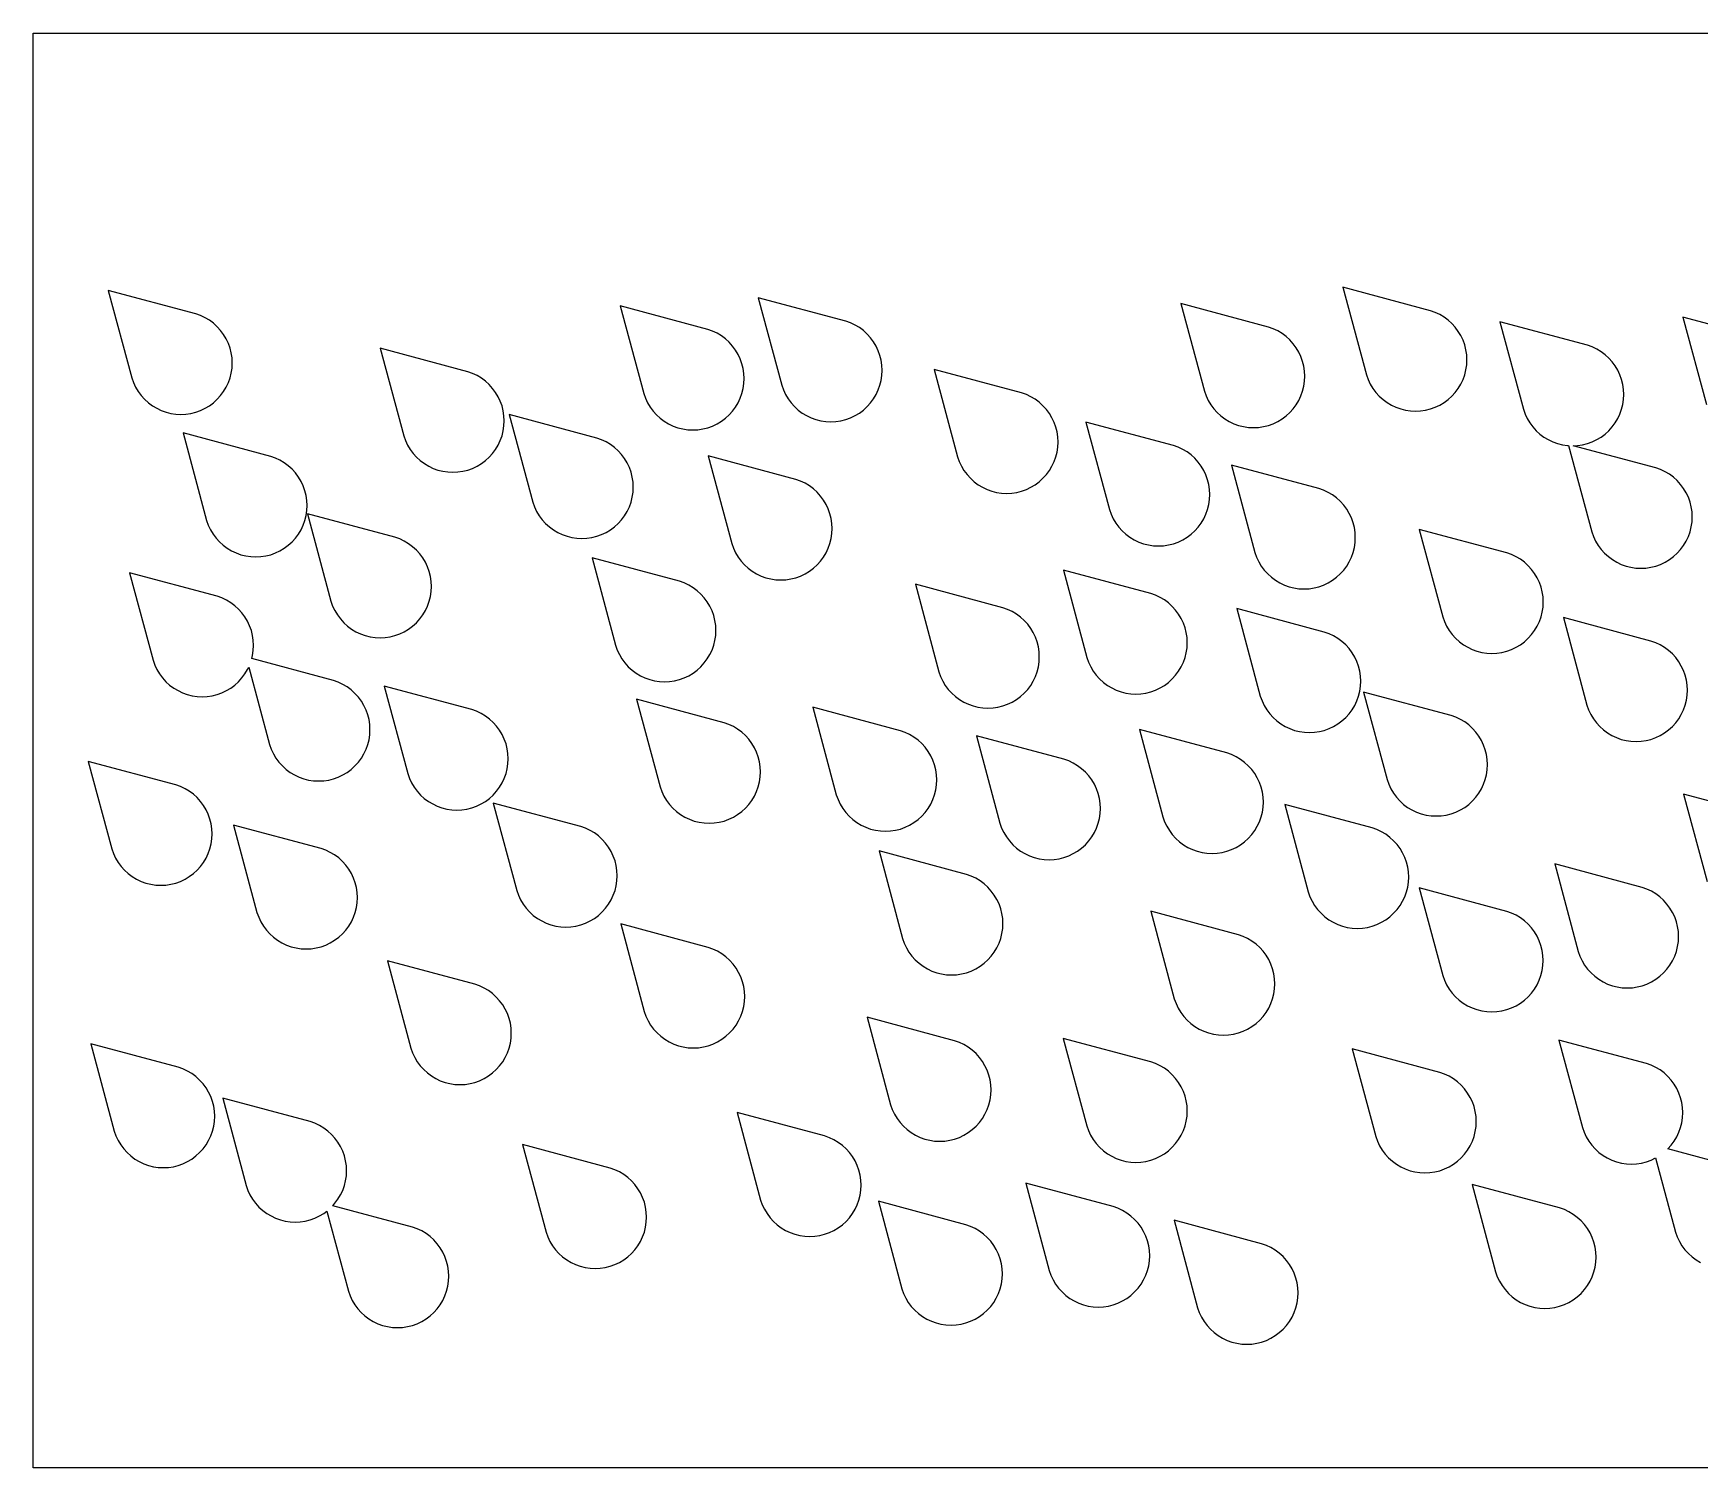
# Model space of a CAD drawing. Header units: millimetres. Extents: x 0 to 406, y 0 to 170.
# Drawn here: x 0 to 97.4, y 85.8 to 169.6 of the extents above; entities that cross this region are included whole.
import ezdxf

# ---------------------------------------------------------------- set-up
doc = ezdxf.new("R2010")
doc.units = ezdxf.units.MM

msp = doc.modelspace()

# ---------------------------------------------------------------- linework, layer by layer
at = {"color": 0}
for points in [[(0, 85.82), (0, 169.64), (406.4, 169.64), (406.4, 85.82), (0, 85.82)], [(8.919, 147.388), (9.21, 147.431), (9.496, 147.503), (9.773, 147.602), (10.039, 147.728), (10.292, 147.879), (10.528, 148.055), (10.746, 148.252), (10.944, 148.471), (11.119, 148.707), (11.271, 148.96), (11.396, 149.226), (11.496, 149.503), (11.567, 149.788), (11.61, 150.08), (11.625, 150.374), (11.61, 150.668), (11.567, 150.959), (11.496, 151.245), (11.396, 151.522), (11.271, 151.788), (11.119, 152.04), (10.944, 152.277), (10.746, 152.495), (10.528, 152.693), (10.292, 152.868), (10.039, 153.019), (9.773, 153.145), (9.496, 153.245), (4.382, 154.616), (5.754, 149.503), (5.853, 149.226), (5.979, 148.96), (6.13, 148.707), (6.306, 148.471), (6.504, 148.252), (6.722, 148.055), (6.958, 147.879), (7.211, 147.728), (7.477, 147.602), (7.754, 147.503), (8.04, 147.431), (8.331, 147.388), (8.625, 147.374), (8.919, 147.388)], [(46.896, 146.96), (47.187, 147.003), (47.472, 147.075), (47.75, 147.174), (48.016, 147.3), (48.268, 147.451), (48.505, 147.627), (48.723, 147.824), (48.921, 148.042), (49.096, 148.279), (49.247, 148.531), (49.373, 148.798), (49.472, 149.075), (49.544, 149.36), (49.587, 149.652), (49.601, 149.946), (49.587, 150.24), (49.544, 150.531), (49.472, 150.816), (49.373, 151.094), (49.247, 151.36), (49.096, 151.612), (48.921, 151.849), (48.723, 152.067), (48.505, 152.265), (48.268, 152.44), (48.016, 152.591), (47.75, 152.717), (47.472, 152.816), (42.359, 154.188), (43.731, 149.075), (43.83, 148.798), (43.956, 148.531), (44.107, 148.279), (44.282, 148.042), (44.48, 147.824), (44.698, 147.627), (44.935, 147.451), (45.187, 147.3), (45.453, 147.174), (45.731, 147.075), (46.016, 147.003), (46.307, 146.96), (46.601, 146.946), (46.896, 146.96)], [(81.066, 147.573), (81.357, 147.616), (81.643, 147.687), (81.92, 147.787), (82.186, 147.912), (82.438, 148.064), (82.675, 148.239), (82.893, 148.437), (83.091, 148.655), (83.266, 148.892), (83.417, 149.144), (83.543, 149.41), (83.643, 149.687), (83.714, 149.973), (83.757, 150.264), (83.772, 150.558), (83.757, 150.852), (83.714, 151.144), (83.643, 151.429), (83.543, 151.706), (83.417, 151.972), (83.266, 152.225), (83.091, 152.461), (82.893, 152.68), (82.675, 152.877), (82.438, 153.053), (82.186, 153.204), (81.92, 153.33), (81.643, 153.429), (76.529, 154.801), (77.901, 149.687), (78, 149.41), (78.126, 149.144), (78.277, 148.892), (78.453, 148.655), (78.65, 148.437), (78.869, 148.239), (79.105, 148.064), (79.358, 147.912), (79.624, 147.787), (79.901, 147.687), (80.186, 147.616), (80.478, 147.573), (80.772, 147.558), (81.066, 147.573)], [(38.832, 146.478), (39.123, 146.521), (39.409, 146.592), (39.686, 146.692), (39.952, 146.817), (40.205, 146.969), (40.441, 147.144), (40.659, 147.342), (40.857, 147.56), (41.033, 147.797), (41.184, 148.049), (41.31, 148.315), (41.409, 148.592), (41.481, 148.878), (41.524, 149.169), (41.538, 149.463), (41.524, 149.757), (41.481, 150.049), (41.409, 150.334), (41.31, 150.611), (41.184, 150.877), (41.033, 151.13), (40.857, 151.366), (40.659, 151.585), (40.441, 151.782), (40.205, 151.958), (39.952, 152.109), (39.686, 152.235), (39.409, 152.334), (34.296, 153.706), (35.667, 148.592), (35.767, 148.315), (35.892, 148.049), (36.044, 147.797), (36.219, 147.56), (36.417, 147.342), (36.635, 147.144), (36.871, 146.969), (37.124, 146.817), (37.39, 146.692), (37.667, 146.592), (37.953, 146.521), (38.244, 146.478), (38.538, 146.463), (38.832, 146.478)], [(71.884, 146.657), (72.17, 146.729), (72.447, 146.828), (72.713, 146.954), (72.966, 147.105), (73.202, 147.28), (73.42, 147.478), (73.618, 147.696), (73.793, 147.933), (73.945, 148.185), (74.071, 148.451), (74.17, 148.729), (74.241, 149.014), (74.284, 149.305), (74.299, 149.599), (74.284, 149.893), (74.241, 150.185), (74.17, 150.47), (74.071, 150.747), (73.945, 151.014), (73.793, 151.266), (73.618, 151.503), (73.42, 151.721), (73.202, 151.918), (72.966, 152.094), (72.713, 152.245), (72.447, 152.371), (72.17, 152.47), (67.056, 153.842), (68.428, 148.729), (68.527, 148.451), (68.653, 148.185), (68.804, 147.933), (68.98, 147.696), (69.178, 147.478), (69.396, 147.28), (69.632, 147.105), (69.885, 146.954), (70.151, 146.828), (70.428, 146.729), (70.714, 146.657), (71.005, 146.614), (71.299, 146.599), (71.593, 146.614), (71.884, 146.657)], [(101.504, 151.683), (96.39, 153.055), (97.762, 147.941)], [(94.233, 138.392), (94.525, 138.435), (94.81, 138.507), (95.087, 138.606), (95.354, 138.732), (95.606, 138.883), (95.843, 139.059), (96.061, 139.256), (96.258, 139.474), (96.434, 139.711), (96.585, 139.963), (96.711, 140.23), (96.81, 140.507), (96.882, 140.792), (96.925, 141.084), (96.939, 141.378), (96.925, 141.672), (96.882, 141.963), (96.81, 142.249), (96.711, 142.526), (96.585, 142.792), (96.434, 143.044), (96.258, 143.281), (96.061, 143.499), (95.843, 143.697), (95.606, 143.872), (95.354, 144.023), (95.087, 144.149), (94.81, 144.249), (89.987, 145.543), (90.236, 145.555), (90.527, 145.598), (90.812, 145.67), (91.09, 145.769), (91.356, 145.895), (91.608, 146.046), (91.845, 146.221), (92.063, 146.419), (92.261, 146.637), (92.436, 146.874), (92.587, 147.126), (92.713, 147.392), (92.812, 147.669), (92.884, 147.955), (92.927, 148.246), (92.942, 148.54), (92.927, 148.834), (92.884, 149.126), (92.812, 149.411), (92.713, 149.688), (92.587, 149.955), (92.436, 150.207), (92.261, 150.444), (92.063, 150.662), (91.845, 150.859), (91.608, 151.035), (91.356, 151.186), (91.09, 151.312), (90.812, 151.411), (85.699, 152.783), (87.071, 147.669), (87.17, 147.392), (87.296, 147.126), (87.447, 146.874), (87.623, 146.637), (87.82, 146.419), (88.038, 146.221), (88.275, 146.046), (88.527, 145.895), (88.794, 145.769), (89.071, 145.67), (89.356, 145.598), (89.648, 145.555), (89.715, 145.551), (91.069, 140.507), (91.168, 140.23), (91.294, 139.963), (91.445, 139.711), (91.62, 139.474), (91.818, 139.256), (92.036, 139.059), (92.273, 138.883), (92.525, 138.732), (92.791, 138.606), (93.068, 138.507), (93.354, 138.435), (93.645, 138.392), (93.939, 138.378), (94.233, 138.392)], [(24.811, 144.005), (25.102, 144.049), (25.388, 144.12), (25.665, 144.219), (25.931, 144.345), (26.184, 144.497), (26.42, 144.672), (26.638, 144.87), (26.836, 145.088), (27.012, 145.324), (27.163, 145.577), (27.289, 145.843), (27.388, 146.12), (27.459, 146.406), (27.503, 146.697), (27.517, 146.991), (27.503, 147.285), (27.459, 147.576), (27.388, 147.862), (27.289, 148.139), (27.163, 148.405), (27.012, 148.658), (26.836, 148.894), (26.638, 149.112), (26.42, 149.31), (26.184, 149.485), (25.931, 149.637), (25.665, 149.763), (25.388, 149.862), (20.274, 151.234), (21.646, 146.12), (21.745, 145.843), (21.871, 145.577), (22.023, 145.324), (22.198, 145.088), (22.396, 144.87), (22.614, 144.672), (22.85, 144.497), (23.103, 144.345), (23.369, 144.219), (23.646, 144.12), (23.932, 144.049), (24.223, 144.005), (24.517, 143.991), (24.811, 144.005)], [(57.172, 142.773), (57.463, 142.816), (57.748, 142.888), (58.026, 142.987), (58.292, 143.113), (58.544, 143.264), (58.781, 143.439), (58.999, 143.637), (59.197, 143.855), (59.372, 144.092), (59.523, 144.344), (59.649, 144.61), (59.748, 144.888), (59.82, 145.173), (59.863, 145.464), (59.878, 145.758), (59.863, 146.052), (59.82, 146.344), (59.748, 146.629), (59.649, 146.906), (59.523, 147.173), (59.372, 147.425), (59.197, 147.662), (58.999, 147.88), (58.781, 148.077), (58.544, 148.253), (58.292, 148.404), (58.026, 148.53), (57.748, 148.629), (52.635, 150.001), (54.007, 144.888), (54.106, 144.61), (54.232, 144.344), (54.383, 144.092), (54.559, 143.855), (54.756, 143.637), (54.974, 143.439), (55.211, 143.264), (55.463, 143.113), (55.73, 142.987), (56.007, 142.888), (56.292, 142.816), (56.584, 142.773), (56.878, 142.758), (57.172, 142.773)], [(32.352, 140.133), (32.643, 140.176), (32.929, 140.247), (33.206, 140.347), (33.472, 140.472), (33.725, 140.624), (33.961, 140.799), (34.179, 140.997), (34.377, 141.215), (34.552, 141.452), (34.704, 141.704), (34.829, 141.97), (34.929, 142.247), (35, 142.533), (35.043, 142.824), (35.058, 143.118), (35.043, 143.412), (35, 143.703), (34.929, 143.989), (34.829, 144.266), (34.704, 144.532), (34.552, 144.785), (34.377, 145.021), (34.179, 145.24), (33.961, 145.437), (33.725, 145.613), (33.472, 145.764), (33.206, 145.89), (32.929, 145.989), (27.815, 147.361), (29.187, 142.247), (29.286, 141.97), (29.412, 141.704), (29.563, 141.452), (29.739, 141.215), (29.937, 140.997), (30.155, 140.799), (30.391, 140.624), (30.644, 140.472), (30.91, 140.347), (31.187, 140.247), (31.473, 140.176), (31.764, 140.133), (32.058, 140.118), (32.352, 140.133)], [(13.292, 139.058), (13.583, 139.101), (13.869, 139.173), (14.146, 139.272), (14.412, 139.398), (14.665, 139.549), (14.901, 139.724), (15.119, 139.922), (15.317, 140.14), (15.492, 140.377), (15.644, 140.629), (15.77, 140.895), (15.869, 141.173), (15.94, 141.458), (15.983, 141.749), (15.998, 142.043), (15.983, 142.337), (15.94, 142.629), (15.869, 142.914), (15.77, 143.191), (15.644, 143.458), (15.492, 143.71), (15.317, 143.947), (15.119, 144.165), (14.901, 144.362), (14.665, 144.538), (14.412, 144.689), (14.146, 144.815), (13.869, 144.914), (8.755, 146.286), (10.127, 141.173), (10.226, 140.895), (10.352, 140.629), (10.503, 140.377), (10.679, 140.14), (10.877, 139.922), (11.095, 139.724), (11.331, 139.549), (11.584, 139.398), (11.85, 139.272), (12.127, 139.173), (12.413, 139.101), (12.704, 139.058), (12.998, 139.043), (13.292, 139.058)], [(66.042, 139.698), (66.333, 139.741), (66.619, 139.813), (66.896, 139.912), (67.162, 140.038), (67.415, 140.189), (67.651, 140.365), (67.869, 140.562), (68.067, 140.781), (68.242, 141.017), (68.394, 141.27), (68.52, 141.536), (68.619, 141.813), (68.69, 142.098), (68.734, 142.39), (68.748, 142.684), (68.734, 142.978), (68.69, 143.269), (68.619, 143.555), (68.52, 143.832), (68.394, 144.098), (68.242, 144.35), (68.067, 144.587), (67.869, 144.805), (67.651, 145.003), (67.415, 145.178), (67.162, 145.329), (66.896, 145.455), (66.619, 145.555), (61.505, 146.926), (62.877, 141.813), (62.976, 141.536), (63.102, 141.27), (63.254, 141.017), (63.429, 140.781), (63.627, 140.562), (63.845, 140.365), (64.081, 140.189), (64.334, 140.038), (64.6, 139.912), (64.877, 139.813), (65.163, 139.741), (65.454, 139.698), (65.748, 139.684), (66.042, 139.698)], [(44.265, 137.756), (44.551, 137.827), (44.828, 137.927), (45.094, 138.052), (45.347, 138.204), (45.583, 138.379), (45.801, 138.577), (45.999, 138.795), (46.174, 139.032), (46.326, 139.284), (46.452, 139.55), (46.551, 139.827), (46.622, 140.113), (46.666, 140.404), (46.68, 140.698), (46.666, 140.992), (46.622, 141.283), (46.551, 141.569), (46.452, 141.846), (46.326, 142.112), (46.174, 142.365), (45.999, 142.601), (45.801, 142.82), (45.583, 143.017), (45.347, 143.193), (45.094, 143.344), (44.828, 143.47), (44.551, 143.569), (39.437, 144.941), (40.809, 139.827), (40.908, 139.55), (41.034, 139.284), (41.186, 139.032), (41.361, 138.795), (41.559, 138.577), (41.777, 138.379), (42.013, 138.204), (42.266, 138.052), (42.532, 137.927), (42.809, 137.827), (43.095, 137.756), (43.386, 137.713), (43.68, 137.698), (43.974, 137.713), (44.265, 137.756)], [(74.544, 137.184), (74.836, 137.228), (75.121, 137.299), (75.398, 137.398), (75.665, 137.524), (75.917, 137.676), (76.154, 137.851), (76.372, 138.049), (76.569, 138.267), (76.745, 138.503), (76.896, 138.756), (77.022, 139.022), (77.121, 139.299), (77.193, 139.585), (77.236, 139.876), (77.25, 140.17), (77.236, 140.464), (77.193, 140.755), (77.121, 141.041), (77.022, 141.318), (76.896, 141.584), (76.745, 141.837), (76.569, 142.073), (76.372, 142.291), (76.154, 142.489), (75.917, 142.664), (75.665, 142.816), (75.398, 142.942), (75.121, 143.041), (70.008, 144.413), (71.38, 139.299), (71.479, 139.022), (71.605, 138.756), (71.756, 138.503), (71.931, 138.267), (72.129, 138.049), (72.347, 137.851), (72.584, 137.676), (72.836, 137.524), (73.102, 137.398), (73.38, 137.299), (73.665, 137.228), (73.956, 137.184), (74.25, 137.17), (74.544, 137.184)], [(20.555, 134.333), (20.847, 134.376), (21.132, 134.448), (21.409, 134.547), (21.676, 134.673), (21.928, 134.824), (22.165, 135), (22.383, 135.197), (22.58, 135.416), (22.756, 135.652), (22.907, 135.905), (23.033, 136.171), (23.132, 136.448), (23.204, 136.734), (23.247, 137.025), (23.261, 137.319), (23.247, 137.613), (23.204, 137.904), (23.132, 138.19), (23.033, 138.467), (22.907, 138.733), (22.756, 138.985), (22.58, 139.222), (22.383, 139.44), (22.165, 139.638), (21.928, 139.813), (21.676, 139.965), (21.409, 140.09), (21.132, 140.19), (16.019, 141.561), (17.391, 136.448), (17.49, 136.171), (17.616, 135.905), (17.767, 135.652), (17.942, 135.416), (18.14, 135.197), (18.358, 135), (18.595, 134.824), (18.847, 134.673), (19.113, 134.547), (19.391, 134.448), (19.676, 134.376), (19.967, 134.333), (20.261, 134.319), (20.555, 134.333)], [(85.816, 133.466), (86.102, 133.537), (86.379, 133.636), (86.645, 133.762), (86.898, 133.914), (87.134, 134.089), (87.353, 134.287), (87.55, 134.505), (87.726, 134.741), (87.877, 134.994), (88.003, 135.26), (88.102, 135.537), (88.174, 135.823), (88.217, 136.114), (88.231, 136.408), (88.217, 136.702), (88.174, 136.993), (88.102, 137.279), (88.003, 137.556), (87.877, 137.822), (87.726, 138.075), (87.55, 138.311), (87.353, 138.529), (87.134, 138.727), (86.898, 138.902), (86.645, 139.054), (86.379, 139.18), (86.102, 139.279), (80.989, 140.651), (82.36, 135.537), (82.46, 135.26), (82.585, 134.994), (82.737, 134.741), (82.912, 134.505), (83.11, 134.287), (83.328, 134.089), (83.564, 133.914), (83.817, 133.762), (84.083, 133.636), (84.36, 133.537), (84.646, 133.466), (84.937, 133.422), (85.231, 133.408), (85.525, 133.422), (85.816, 133.466)], [(37.474, 131.807), (37.76, 131.878), (38.037, 131.977), (38.303, 132.103), (38.555, 132.254), (38.792, 132.43), (39.01, 132.628), (39.208, 132.846), (39.383, 133.082), (39.534, 133.335), (39.66, 133.601), (39.759, 133.878), (39.831, 134.164), (39.874, 134.455), (39.889, 134.749), (39.874, 135.043), (39.831, 135.334), (39.759, 135.62), (39.66, 135.897), (39.534, 136.163), (39.383, 136.416), (39.208, 136.652), (39.01, 136.87), (38.792, 137.068), (38.555, 137.243), (38.303, 137.395), (38.037, 137.521), (37.76, 137.62), (32.646, 138.992), (34.018, 133.878), (34.117, 133.601), (34.243, 133.335), (34.394, 133.082), (34.57, 132.846), (34.767, 132.628), (34.985, 132.43), (35.222, 132.254), (35.474, 132.103), (35.741, 131.977), (36.018, 131.878), (36.303, 131.807), (36.595, 131.763), (36.889, 131.749), (37.183, 131.763), (37.474, 131.807)], [(64.725, 131.046), (65.016, 131.089), (65.302, 131.161), (65.579, 131.26), (65.845, 131.386), (66.098, 131.537), (66.334, 131.712), (66.552, 131.91), (66.75, 132.128), (66.925, 132.365), (67.077, 132.617), (67.203, 132.883), (67.302, 133.161), (67.373, 133.446), (67.417, 133.737), (67.431, 134.031), (67.417, 134.325), (67.373, 134.617), (67.302, 134.902), (67.203, 135.179), (67.077, 135.446), (66.925, 135.698), (66.75, 135.935), (66.552, 136.153), (66.334, 136.35), (66.098, 136.526), (65.845, 136.677), (65.579, 136.803), (65.302, 136.902), (60.188, 138.274), (61.56, 133.161), (61.659, 132.883), (61.785, 132.617), (61.937, 132.365), (62.112, 132.128), (62.31, 131.91), (62.528, 131.712), (62.764, 131.537), (63.017, 131.386), (63.283, 131.26), (63.56, 131.161), (63.846, 131.089), (64.137, 131.046), (64.431, 131.031), (64.725, 131.046)], [(16.967, 125.962), (17.258, 126.005), (17.544, 126.077), (17.821, 126.176), (18.087, 126.302), (18.339, 126.453), (18.576, 126.629), (18.794, 126.826), (18.992, 127.044), (19.167, 127.281), (19.318, 127.533), (19.444, 127.799), (19.543, 128.077), (19.615, 128.362), (19.658, 128.653), (19.673, 128.948), (19.658, 129.242), (19.615, 129.533), (19.543, 129.818), (19.444, 130.096), (19.318, 130.362), (19.167, 130.614), (18.992, 130.851), (18.794, 131.069), (18.576, 131.267), (18.339, 131.442), (18.087, 131.593), (17.821, 131.719), (17.544, 131.818), (12.765, 133.1), (12.812, 133.288), (12.855, 133.58), (12.869, 133.874), (12.855, 134.168), (12.812, 134.459), (12.74, 134.745), (12.641, 135.022), (12.515, 135.288), (12.364, 135.54), (12.188, 135.777), (11.991, 135.995), (11.773, 136.193), (11.536, 136.368), (11.284, 136.519), (11.017, 136.645), (10.74, 136.745), (5.627, 138.116), (6.999, 133.003), (7.098, 132.726), (7.224, 132.46), (7.375, 132.207), (7.55, 131.971), (7.748, 131.752), (7.966, 131.555), (8.203, 131.379), (8.455, 131.228), (8.721, 131.102), (8.998, 131.003), (9.284, 130.931), (9.575, 130.888), (9.869, 130.874), (10.163, 130.888), (10.455, 130.931), (10.74, 131.003), (11.017, 131.102), (11.284, 131.228), (11.536, 131.379), (11.773, 131.555), (11.991, 131.752), (12.188, 131.971), (12.364, 132.207), (12.515, 132.46), (12.586, 132.609), (13.802, 128.077), (13.901, 127.799), (14.027, 127.533), (14.178, 127.281), (14.354, 127.044), (14.551, 126.826), (14.769, 126.629), (15.006, 126.453), (15.258, 126.302), (15.525, 126.176), (15.802, 126.077), (16.087, 126.005), (16.379, 125.962), (16.673, 125.948), (16.967, 125.962)], [(56.37, 130.26), (56.656, 130.331), (56.933, 130.431), (57.199, 130.556), (57.451, 130.708), (57.688, 130.883), (57.906, 131.081), (58.104, 131.299), (58.279, 131.535), (58.43, 131.788), (58.556, 132.054), (58.655, 132.331), (58.727, 132.617), (58.77, 132.908), (58.785, 133.202), (58.77, 133.496), (58.727, 133.787), (58.655, 134.073), (58.556, 134.35), (58.43, 134.616), (58.279, 134.869), (58.104, 135.105), (57.906, 135.323), (57.688, 135.521), (57.451, 135.697), (57.199, 135.848), (56.933, 135.974), (56.656, 136.073), (51.542, 137.445), (52.914, 132.331), (53.013, 132.054), (53.139, 131.788), (53.29, 131.535), (53.466, 131.299), (53.663, 131.081), (53.881, 130.883), (54.118, 130.708), (54.37, 130.556), (54.637, 130.431), (54.914, 130.331), (55.199, 130.26), (55.491, 130.217), (55.785, 130.202), (56.079, 130.217), (56.37, 130.26)], [(74.862, 128.793), (75.153, 128.836), (75.439, 128.908), (75.716, 129.007), (75.982, 129.133), (76.235, 129.284), (76.471, 129.459), (76.689, 129.657), (76.887, 129.875), (77.063, 130.112), (77.214, 130.364), (77.34, 130.63), (77.439, 130.908), (77.511, 131.193), (77.554, 131.484), (77.568, 131.778), (77.554, 132.073), (77.511, 132.364), (77.439, 132.649), (77.34, 132.927), (77.214, 133.193), (77.063, 133.445), (76.887, 133.682), (76.689, 133.9), (76.471, 134.098), (76.235, 134.273), (75.982, 134.424), (75.716, 134.55), (75.439, 134.649), (70.326, 136.021), (71.697, 130.908), (71.797, 130.63), (71.922, 130.364), (72.074, 130.112), (72.249, 129.875), (72.447, 129.657), (72.665, 129.459), (72.901, 129.284), (73.154, 129.133), (73.42, 129.007), (73.697, 128.908), (73.983, 128.836), (74.274, 128.793), (74.568, 128.778), (74.862, 128.793)], [(93.947, 128.267), (94.239, 128.31), (94.524, 128.381), (94.801, 128.48), (95.068, 128.606), (95.32, 128.758), (95.557, 128.933), (95.775, 129.131), (95.972, 129.349), (96.148, 129.585), (96.299, 129.838), (96.425, 130.104), (96.524, 130.381), (96.596, 130.667), (96.639, 130.958), (96.653, 131.252), (96.639, 131.546), (96.596, 131.837), (96.524, 132.123), (96.425, 132.4), (96.299, 132.666), (96.148, 132.919), (95.972, 133.155), (95.775, 133.373), (95.557, 133.571), (95.32, 133.747), (95.068, 133.898), (94.801, 134.024), (94.524, 134.123), (89.411, 135.495), (90.783, 130.381), (90.882, 130.104), (91.008, 129.838), (91.159, 129.585), (91.334, 129.349), (91.532, 129.131), (91.75, 128.933), (91.987, 128.758), (92.239, 128.606), (92.505, 128.48), (92.783, 128.381), (93.068, 128.31), (93.359, 128.267), (93.653, 128.252), (93.947, 128.267)], [(25.044, 124.265), (25.335, 124.308), (25.621, 124.38), (25.898, 124.479), (26.164, 124.605), (26.417, 124.756), (26.653, 124.932), (26.871, 125.129), (27.069, 125.347), (27.244, 125.584), (27.396, 125.836), (27.521, 126.103), (27.621, 126.38), (27.692, 126.665), (27.735, 126.957), (27.75, 127.251), (27.735, 127.545), (27.692, 127.836), (27.621, 128.121), (27.521, 128.399), (27.396, 128.665), (27.244, 128.917), (27.069, 129.154), (26.871, 129.372), (26.653, 129.57), (26.417, 129.745), (26.164, 129.896), (25.898, 130.022), (25.621, 130.121), (20.507, 131.493), (21.879, 126.38), (21.978, 126.103), (22.104, 125.836), (22.255, 125.584), (22.431, 125.347), (22.629, 125.129), (22.847, 124.932), (23.083, 124.756), (23.336, 124.605), (23.602, 124.479), (23.879, 124.38), (24.165, 124.308), (24.456, 124.265), (24.75, 124.251), (25.044, 124.265)], [(39.784, 123.495), (40.076, 123.538), (40.361, 123.609), (40.638, 123.708), (40.905, 123.834), (41.157, 123.986), (41.394, 124.161), (41.612, 124.359), (41.809, 124.577), (41.985, 124.813), (42.136, 125.066), (42.262, 125.332), (42.361, 125.609), (42.433, 125.895), (42.476, 126.186), (42.49, 126.48), (42.476, 126.774), (42.433, 127.065), (42.361, 127.351), (42.262, 127.628), (42.136, 127.894), (41.985, 128.147), (41.809, 128.383), (41.612, 128.601), (41.394, 128.799), (41.157, 128.974), (40.905, 129.126), (40.638, 129.252), (40.361, 129.351), (35.248, 130.723), (36.62, 125.609), (36.719, 125.332), (36.845, 125.066), (36.996, 124.813), (37.171, 124.577), (37.369, 124.359), (37.587, 124.161), (37.824, 123.986), (38.076, 123.834), (38.342, 123.708), (38.619, 123.609), (38.905, 123.538), (39.196, 123.495), (39.49, 123.48), (39.784, 123.495)], [(82.56, 123.96), (82.846, 124.032), (83.123, 124.131), (83.389, 124.257), (83.641, 124.408), (83.878, 124.584), (84.096, 124.781), (84.294, 124.999), (84.469, 125.236), (84.62, 125.488), (84.746, 125.755), (84.846, 126.032), (84.917, 126.317), (84.96, 126.609), (84.975, 126.903), (84.96, 127.197), (84.917, 127.488), (84.846, 127.773), (84.746, 128.051), (84.62, 128.317), (84.469, 128.569), (84.294, 128.806), (84.096, 129.024), (83.878, 129.222), (83.641, 129.397), (83.389, 129.548), (83.123, 129.674), (82.846, 129.773), (77.732, 131.145), (79.104, 126.032), (79.203, 125.755), (79.329, 125.488), (79.48, 125.236), (79.656, 124.999), (79.853, 124.781), (80.072, 124.584), (80.308, 124.408), (80.561, 124.257), (80.827, 124.131), (81.104, 124.032), (81.389, 123.96), (81.681, 123.917), (81.975, 123.903), (82.269, 123.917), (82.56, 123.96)], [(50.088, 123.027), (50.38, 123.071), (50.665, 123.142), (50.942, 123.241), (51.208, 123.367), (51.461, 123.518), (51.697, 123.694), (51.916, 123.892), (52.113, 124.11), (52.289, 124.346), (52.44, 124.599), (52.566, 124.865), (52.665, 125.142), (52.737, 125.428), (52.78, 125.719), (52.794, 126.013), (52.78, 126.307), (52.737, 126.598), (52.665, 126.884), (52.566, 127.161), (52.44, 127.427), (52.289, 127.68), (52.113, 127.916), (51.916, 128.134), (51.697, 128.332), (51.461, 128.507), (51.208, 128.659), (50.942, 128.785), (50.665, 128.884), (45.552, 130.256), (46.923, 125.142), (47.023, 124.865), (47.149, 124.599), (47.3, 124.346), (47.475, 124.11), (47.673, 123.892), (47.891, 123.694), (48.128, 123.518), (48.38, 123.367), (48.646, 123.241), (48.923, 123.142), (49.209, 123.071), (49.5, 123.027), (49.794, 123.013), (50.088, 123.027)], [(59.939, 121.405), (60.225, 121.477), (60.502, 121.576), (60.768, 121.702), (61.021, 121.853), (61.257, 122.029), (61.476, 122.226), (61.673, 122.445), (61.849, 122.681), (62, 122.934), (62.126, 123.2), (62.225, 123.477), (62.297, 123.763), (62.34, 124.054), (62.354, 124.348), (62.34, 124.642), (62.297, 124.933), (62.225, 125.219), (62.126, 125.496), (62, 125.762), (61.849, 126.015), (61.673, 126.251), (61.476, 126.469), (61.257, 126.667), (61.021, 126.842), (60.768, 126.994), (60.502, 127.119), (60.225, 127.219), (55.112, 128.59), (56.483, 123.477), (56.583, 123.2), (56.708, 122.934), (56.86, 122.681), (57.035, 122.445), (57.233, 122.226), (57.451, 122.029), (57.688, 121.853), (57.94, 121.702), (58.206, 121.576), (58.483, 121.477), (58.769, 121.405), (59.06, 121.362), (59.354, 121.348), (59.648, 121.362), (59.939, 121.405)], [(69.17, 121.73), (69.461, 121.773), (69.747, 121.844), (70.024, 121.944), (70.29, 122.069), (70.543, 122.221), (70.779, 122.396), (70.998, 122.594), (71.195, 122.812), (71.371, 123.048), (71.522, 123.301), (71.648, 123.567), (71.747, 123.844), (71.819, 124.13), (71.862, 124.421), (71.876, 124.715), (71.862, 125.009), (71.819, 125.3), (71.747, 125.586), (71.648, 125.863), (71.522, 126.129), (71.371, 126.382), (71.195, 126.618), (70.998, 126.837), (70.779, 127.034), (70.543, 127.21), (70.29, 127.361), (70.024, 127.487), (69.747, 127.586), (64.634, 128.958), (66.005, 123.844), (66.105, 123.567), (66.23, 123.301), (66.382, 123.048), (66.557, 122.812), (66.755, 122.594), (66.973, 122.396), (67.21, 122.221), (67.462, 122.069), (67.728, 121.944), (68.005, 121.844), (68.291, 121.773), (68.582, 121.73), (68.876, 121.715), (69.17, 121.73)], [(7.742, 119.868), (8.034, 119.911), (8.319, 119.982), (8.596, 120.082), (8.863, 120.207), (9.115, 120.359), (9.352, 120.534), (9.57, 120.732), (9.767, 120.95), (9.943, 121.187), (10.094, 121.439), (10.22, 121.705), (10.319, 121.982), (10.391, 122.268), (10.434, 122.559), (10.448, 122.853), (10.434, 123.147), (10.391, 123.439), (10.319, 123.724), (10.22, 124.001), (10.094, 124.267), (9.943, 124.52), (9.767, 124.756), (9.57, 124.975), (9.352, 125.172), (9.115, 125.348), (8.863, 125.499), (8.596, 125.625), (8.319, 125.724), (3.206, 127.096), (4.578, 121.982), (4.677, 121.705), (4.803, 121.439), (4.954, 121.187), (5.129, 120.95), (5.327, 120.732), (5.545, 120.534), (5.782, 120.359), (6.034, 120.207), (6.3, 120.082), (6.578, 119.982), (6.863, 119.911), (7.154, 119.868), (7.448, 119.853), (7.742, 119.868)], [(31.414, 117.43), (31.705, 117.473), (31.99, 117.544), (32.268, 117.644), (32.534, 117.77), (32.786, 117.921), (33.023, 118.096), (33.241, 118.294), (33.439, 118.512), (33.614, 118.749), (33.765, 119.001), (33.891, 119.267), (33.99, 119.544), (34.062, 119.83), (34.105, 120.121), (34.12, 120.415), (34.105, 120.709), (34.062, 121.001), (33.99, 121.286), (33.891, 121.563), (33.765, 121.829), (33.614, 122.082), (33.439, 122.318), (33.241, 122.537), (33.023, 122.734), (32.786, 122.91), (32.534, 123.061), (32.268, 123.187), (31.99, 123.286), (26.877, 124.658), (28.249, 119.544), (28.348, 119.267), (28.474, 119.001), (28.625, 118.749), (28.801, 118.512), (28.998, 118.294), (29.216, 118.096), (29.453, 117.921), (29.705, 117.77), (29.971, 117.644), (30.249, 117.544), (30.534, 117.473), (30.825, 117.43), (31.12, 117.415), (31.414, 117.43)], [(101.545, 123.812), (96.432, 125.184), (97.803, 120.071)], [(77.953, 117.394), (78.239, 117.465), (78.516, 117.564), (78.782, 117.69), (79.034, 117.842), (79.271, 118.017), (79.489, 118.215), (79.687, 118.433), (79.862, 118.669), (80.013, 118.922), (80.139, 119.188), (80.239, 119.465), (80.31, 119.751), (80.353, 120.042), (80.368, 120.336), (80.353, 120.63), (80.31, 120.921), (80.239, 121.207), (80.139, 121.484), (80.013, 121.75), (79.862, 122.003), (79.687, 122.239), (79.489, 122.457), (79.271, 122.655), (79.034, 122.831), (78.782, 122.982), (78.516, 123.108), (78.239, 123.207), (73.125, 124.579), (74.497, 119.465), (74.596, 119.188), (74.722, 118.922), (74.873, 118.669), (75.049, 118.433), (75.246, 118.215), (75.465, 118.017), (75.701, 117.842), (75.954, 117.69), (76.22, 117.564), (76.497, 117.465), (76.782, 117.394), (77.074, 117.351), (77.368, 117.336), (77.662, 117.351), (77.953, 117.394)], [(16.234, 116.146), (16.525, 116.189), (16.811, 116.26), (17.088, 116.36), (17.354, 116.485), (17.607, 116.637), (17.843, 116.812), (18.061, 117.01), (18.259, 117.228), (18.434, 117.464), (18.586, 117.717), (18.712, 117.983), (18.811, 118.26), (18.882, 118.546), (18.925, 118.837), (18.94, 119.131), (18.925, 119.425), (18.882, 119.716), (18.811, 120.002), (18.712, 120.279), (18.586, 120.545), (18.434, 120.798), (18.259, 121.034), (18.061, 121.252), (17.843, 121.45), (17.607, 121.626), (17.354, 121.777), (17.088, 121.903), (16.811, 122.002), (11.697, 123.374), (13.069, 118.26), (13.168, 117.983), (13.294, 117.717), (13.445, 117.464), (13.621, 117.228), (13.819, 117.01), (14.037, 116.812), (14.273, 116.637), (14.526, 116.485), (14.792, 116.36), (15.069, 116.26), (15.355, 116.189), (15.646, 116.146), (15.94, 116.131), (16.234, 116.146)], [(53.954, 114.63), (54.246, 114.674), (54.531, 114.745), (54.808, 114.844), (55.075, 114.97), (55.327, 115.122), (55.564, 115.297), (55.782, 115.495), (55.979, 115.713), (56.155, 115.949), (56.306, 116.202), (56.432, 116.468), (56.531, 116.745), (56.603, 117.031), (56.646, 117.322), (56.66, 117.616), (56.646, 117.91), (56.603, 118.201), (56.531, 118.487), (56.432, 118.764), (56.306, 119.03), (56.155, 119.283), (55.979, 119.519), (55.782, 119.737), (55.564, 119.935), (55.327, 120.11), (55.075, 120.262), (54.808, 120.388), (54.531, 120.487), (49.418, 121.859), (50.79, 116.745), (50.889, 116.468), (51.015, 116.202), (51.166, 115.949), (51.341, 115.713), (51.539, 115.495), (51.757, 115.297), (51.994, 115.122), (52.246, 114.97), (52.512, 114.844), (52.79, 114.745), (53.075, 114.674), (53.366, 114.63), (53.66, 114.616), (53.954, 114.63)], [(93.437, 113.869), (93.728, 113.913), (94.014, 113.984), (94.291, 114.083), (94.557, 114.209), (94.81, 114.361), (95.046, 114.536), (95.264, 114.734), (95.462, 114.952), (95.637, 115.188), (95.789, 115.441), (95.915, 115.707), (96.014, 115.984), (96.085, 116.27), (96.129, 116.561), (96.143, 116.855), (96.129, 117.149), (96.085, 117.44), (96.014, 117.726), (95.915, 118.003), (95.789, 118.269), (95.637, 118.522), (95.462, 118.758), (95.264, 118.976), (95.046, 119.174), (94.81, 119.349), (94.557, 119.501), (94.291, 119.627), (94.014, 119.726), (88.9, 121.098), (90.272, 115.984), (90.371, 115.707), (90.497, 115.441), (90.649, 115.188), (90.824, 114.952), (91.022, 114.734), (91.24, 114.536), (91.476, 114.361), (91.729, 114.209), (91.995, 114.083), (92.272, 113.984), (92.558, 113.913), (92.849, 113.869), (93.143, 113.855), (93.437, 113.869)], [(85.521, 112.473), (85.812, 112.516), (86.098, 112.587), (86.375, 112.686), (86.641, 112.812), (86.894, 112.964), (87.13, 113.139), (87.349, 113.337), (87.546, 113.555), (87.722, 113.791), (87.873, 114.044), (87.999, 114.31), (88.098, 114.587), (88.17, 114.873), (88.213, 115.164), (88.227, 115.458), (88.213, 115.752), (88.17, 116.043), (88.098, 116.329), (87.999, 116.606), (87.873, 116.872), (87.722, 117.125), (87.546, 117.361), (87.349, 117.579), (87.13, 117.777), (86.894, 117.952), (86.641, 118.104), (86.375, 118.23), (86.098, 118.329), (80.985, 119.701), (82.356, 114.587), (82.456, 114.31), (82.581, 114.044), (82.733, 113.791), (82.908, 113.555), (83.106, 113.337), (83.324, 113.139), (83.561, 112.964), (83.813, 112.812), (84.079, 112.686), (84.356, 112.587), (84.642, 112.516), (84.933, 112.473), (85.227, 112.458), (85.521, 112.473)], [(70.13, 111.153), (70.415, 111.224), (70.693, 111.323), (70.959, 111.449), (71.211, 111.6), (71.448, 111.776), (71.666, 111.974), (71.864, 112.192), (72.039, 112.428), (72.19, 112.681), (72.316, 112.947), (72.415, 113.224), (72.487, 113.51), (72.53, 113.801), (72.545, 114.095), (72.53, 114.389), (72.487, 114.68), (72.415, 114.966), (72.316, 115.243), (72.19, 115.509), (72.039, 115.762), (71.864, 115.998), (71.666, 116.216), (71.448, 116.414), (71.211, 116.589), (70.959, 116.741), (70.693, 116.867), (70.415, 116.966), (65.302, 118.338), (66.674, 113.224), (66.773, 112.947), (66.899, 112.681), (67.05, 112.428), (67.225, 112.192), (67.423, 111.974), (67.641, 111.776), (67.878, 111.6), (68.13, 111.449), (68.396, 111.323), (68.674, 111.224), (68.959, 111.153), (69.25, 111.109), (69.545, 111.095), (69.839, 111.109), (70.13, 111.153)], [(38.861, 110.364), (39.152, 110.407), (39.438, 110.479), (39.715, 110.578), (39.981, 110.704), (40.234, 110.855), (40.47, 111.03), (40.688, 111.228), (40.886, 111.446), (41.061, 111.683), (41.213, 111.935), (41.339, 112.201), (41.438, 112.479), (41.509, 112.764), (41.552, 113.055), (41.567, 113.349), (41.552, 113.643), (41.509, 113.935), (41.438, 114.22), (41.339, 114.497), (41.213, 114.764), (41.061, 115.016), (40.886, 115.253), (40.688, 115.471), (40.47, 115.668), (40.234, 115.844), (39.981, 115.995), (39.715, 116.121), (39.438, 116.22), (34.324, 117.592), (35.696, 112.479), (35.795, 112.201), (35.921, 111.935), (36.073, 111.683), (36.248, 111.446), (36.446, 111.228), (36.664, 111.03), (36.9, 110.855), (37.153, 110.704), (37.419, 110.578), (37.696, 110.479), (37.982, 110.407), (38.273, 110.364), (38.567, 110.349), (38.861, 110.364)], [(25.225, 108.218), (25.517, 108.262), (25.802, 108.333), (26.079, 108.432), (26.345, 108.558), (26.598, 108.71), (26.834, 108.885), (27.053, 109.083), (27.25, 109.301), (27.426, 109.537), (27.577, 109.79), (27.703, 110.056), (27.802, 110.333), (27.874, 110.619), (27.917, 110.91), (27.931, 111.204), (27.917, 111.498), (27.874, 111.789), (27.802, 112.075), (27.703, 112.352), (27.577, 112.618), (27.426, 112.871), (27.25, 113.107), (27.053, 113.325), (26.834, 113.523), (26.598, 113.698), (26.345, 113.85), (26.079, 113.976), (25.802, 114.075), (20.689, 115.447), (22.06, 110.333), (22.16, 110.056), (22.286, 109.79), (22.437, 109.537), (22.612, 109.301), (22.81, 109.083), (23.028, 108.885), (23.265, 108.71), (23.517, 108.558), (23.783, 108.432), (24.06, 108.333), (24.346, 108.262), (24.637, 108.218), (24.931, 108.204), (25.225, 108.218)], [(53.258, 104.909), (53.549, 104.952), (53.834, 105.024), (54.112, 105.123), (54.378, 105.249), (54.63, 105.4), (54.867, 105.576), (55.085, 105.773), (55.283, 105.991), (55.458, 106.228), (55.609, 106.48), (55.735, 106.747), (55.834, 107.024), (55.906, 107.309), (55.949, 107.601), (55.963, 107.895), (55.949, 108.189), (55.906, 108.48), (55.834, 108.765), (55.735, 109.043), (55.609, 109.309), (55.458, 109.561), (55.283, 109.798), (55.085, 110.016), (54.867, 110.214), (54.63, 110.389), (54.378, 110.54), (54.112, 110.666), (53.834, 110.765), (48.721, 112.137), (50.093, 107.024), (50.192, 106.747), (50.318, 106.48), (50.469, 106.228), (50.644, 105.991), (50.842, 105.773), (51.06, 105.576), (51.297, 105.4), (51.549, 105.249), (51.815, 105.123), (52.093, 105.024), (52.378, 104.952), (52.669, 104.909), (52.963, 104.895), (53.258, 104.909)], [(7.892, 103.367), (8.183, 103.41), (8.469, 103.482), (8.746, 103.581), (9.012, 103.707), (9.265, 103.858), (9.501, 104.034), (9.719, 104.231), (9.917, 104.45), (10.093, 104.686), (10.244, 104.939), (10.37, 105.205), (10.469, 105.482), (10.54, 105.768), (10.584, 106.059), (10.598, 106.353), (10.584, 106.647), (10.54, 106.938), (10.469, 107.224), (10.37, 107.501), (10.244, 107.767), (10.093, 108.02), (9.917, 108.256), (9.719, 108.474), (9.501, 108.672), (9.265, 108.847), (9.012, 108.999), (8.746, 109.124), (8.469, 109.224), (3.355, 110.595), (4.727, 105.482), (4.826, 105.205), (4.952, 104.939), (5.104, 104.686), (5.279, 104.45), (5.477, 104.231), (5.695, 104.034), (5.931, 103.858), (6.184, 103.707), (6.45, 103.581), (6.727, 103.482), (7.013, 103.41), (7.304, 103.367), (7.598, 103.353), (7.892, 103.367)], [(64.724, 103.677), (65.015, 103.72), (65.3, 103.792), (65.578, 103.891), (65.844, 104.017), (66.096, 104.168), (66.333, 104.344), (66.551, 104.541), (66.749, 104.76), (66.924, 104.996), (67.075, 105.249), (67.201, 105.515), (67.3, 105.792), (67.372, 106.078), (67.415, 106.369), (67.43, 106.663), (67.415, 106.957), (67.372, 107.248), (67.3, 107.534), (67.201, 107.811), (67.075, 108.077), (66.924, 108.33), (66.749, 108.566), (66.551, 108.784), (66.333, 108.982), (66.096, 109.157), (65.844, 109.309), (65.578, 109.434), (65.3, 109.534), (60.187, 110.905), (61.559, 105.792), (61.658, 105.515), (61.784, 105.249), (61.935, 104.996), (62.11, 104.76), (62.308, 104.541), (62.526, 104.344), (62.763, 104.168), (63.015, 104.017), (63.281, 103.891), (63.559, 103.792), (63.844, 103.72), (64.135, 103.677), (64.43, 103.663), (64.724, 103.677)], [(81.611, 103.062), (81.902, 103.105), (82.188, 103.176), (82.465, 103.276), (82.731, 103.401), (82.984, 103.553), (83.22, 103.728), (83.438, 103.926), (83.636, 104.144), (83.812, 104.38), (83.963, 104.633), (84.089, 104.899), (84.188, 105.176), (84.26, 105.462), (84.303, 105.753), (84.317, 106.047), (84.303, 106.341), (84.26, 106.632), (84.188, 106.918), (84.089, 107.195), (83.963, 107.461), (83.812, 107.714), (83.636, 107.95), (83.438, 108.168), (83.22, 108.366), (82.984, 108.542), (82.731, 108.693), (82.465, 108.819), (82.188, 108.918), (77.075, 110.29), (78.446, 105.176), (78.546, 104.899), (78.671, 104.633), (78.823, 104.38), (78.998, 104.144), (79.196, 103.926), (79.414, 103.728), (79.65, 103.553), (79.903, 103.401), (80.169, 103.276), (80.446, 103.176), (80.732, 103.105), (81.023, 103.062), (81.317, 103.047), (81.611, 103.062)], [(99.704, 103.327), (95.518, 104.451), (95.71, 104.662), (95.885, 104.899), (96.036, 105.151), (96.162, 105.418), (96.261, 105.695), (96.333, 105.98), (96.376, 106.272), (96.391, 106.566), (96.376, 106.86), (96.333, 107.151), (96.261, 107.436), (96.162, 107.714), (96.036, 107.98), (95.885, 108.232), (95.71, 108.469), (95.512, 108.687), (95.294, 108.885), (95.057, 109.06), (94.805, 109.211), (94.539, 109.337), (94.261, 109.436), (89.148, 110.808), (90.52, 105.695), (90.619, 105.418), (90.745, 105.151), (90.896, 104.899), (91.072, 104.662), (91.269, 104.444), (91.487, 104.247), (91.724, 104.071), (91.976, 103.92), (92.243, 103.794), (92.52, 103.695), (92.805, 103.623), (93.097, 103.58), (93.391, 103.566), (93.685, 103.58), (93.976, 103.623), (94.261, 103.695), (94.539, 103.794), (94.8, 103.918), (95.962, 99.586), (96.061, 99.309), (96.187, 99.042), (96.339, 98.79), (96.514, 98.553), (96.712, 98.335), (96.93, 98.138), (97.166, 97.962), (97.419, 97.811)], [(21.574, 94.019), (21.866, 94.063), (22.151, 94.134), (22.428, 94.233), (22.694, 94.359), (22.947, 94.511), (23.183, 94.686), (23.402, 94.884), (23.599, 95.102), (23.775, 95.338), (23.926, 95.591), (24.052, 95.857), (24.151, 96.134), (24.223, 96.42), (24.266, 96.711), (24.28, 97.005), (24.266, 97.299), (24.223, 97.59), (24.151, 97.876), (24.052, 98.153), (23.926, 98.419), (23.775, 98.672), (23.599, 98.908), (23.402, 99.126), (23.183, 99.324), (22.947, 99.499), (22.694, 99.651), (22.428, 99.777), (22.151, 99.876), (17.494, 101.125), (17.626, 101.271), (17.801, 101.507), (17.953, 101.76), (18.078, 102.026), (18.178, 102.303), (18.249, 102.589), (18.292, 102.88), (18.307, 103.174), (18.292, 103.468), (18.249, 103.759), (18.178, 104.045), (18.078, 104.322), (17.953, 104.588), (17.801, 104.841), (17.626, 105.077), (17.428, 105.295), (17.21, 105.493), (16.973, 105.668), (16.721, 105.82), (16.455, 105.945), (16.178, 106.045), (11.064, 107.416), (12.436, 102.303), (12.535, 102.026), (12.661, 101.76), (12.812, 101.507), (12.988, 101.271), (13.185, 101.052), (13.404, 100.855), (13.64, 100.679), (13.893, 100.528), (14.159, 100.402), (14.436, 100.303), (14.721, 100.231), (15.013, 100.188), (15.307, 100.174), (15.601, 100.188), (15.892, 100.231), (16.178, 100.303), (16.455, 100.402), (16.721, 100.528), (16.973, 100.679), (17.154, 100.813), (18.409, 96.134), (18.509, 95.857), (18.634, 95.591), (18.786, 95.338), (18.961, 95.102), (19.159, 94.884), (19.377, 94.686), (19.614, 94.511), (19.866, 94.359), (20.132, 94.233), (20.409, 94.134), (20.695, 94.063), (20.986, 94.019), (21.28, 94.005), (21.574, 94.019)], [(45.665, 99.347), (45.956, 99.39), (46.241, 99.462), (46.519, 99.561), (46.785, 99.687), (47.037, 99.838), (47.274, 100.013), (47.492, 100.211), (47.69, 100.429), (47.865, 100.666), (48.016, 100.918), (48.142, 101.184), (48.241, 101.462), (48.313, 101.747), (48.356, 102.038), (48.371, 102.332), (48.356, 102.626), (48.313, 102.918), (48.241, 103.203), (48.142, 103.48), (48.016, 103.747), (47.865, 103.999), (47.69, 104.236), (47.492, 104.454), (47.274, 104.651), (47.037, 104.827), (46.785, 104.978), (46.519, 105.104), (46.241, 105.203), (41.128, 106.575), (42.5, 101.462), (42.599, 101.184), (42.725, 100.918), (42.876, 100.666), (43.052, 100.429), (43.249, 100.211), (43.467, 100.013), (43.704, 99.838), (43.956, 99.687), (44.223, 99.561), (44.5, 99.462), (44.785, 99.39), (45.077, 99.347), (45.371, 99.332), (45.665, 99.347)], [(33.128, 97.472), (33.419, 97.515), (33.704, 97.587), (33.982, 97.686), (34.248, 97.812), (34.5, 97.963), (34.737, 98.138), (34.955, 98.336), (35.153, 98.554), (35.328, 98.791), (35.479, 99.043), (35.605, 99.309), (35.704, 99.586), (35.776, 99.872), (35.819, 100.163), (35.834, 100.457), (35.819, 100.751), (35.776, 101.043), (35.704, 101.328), (35.605, 101.605), (35.479, 101.872), (35.328, 102.124), (35.153, 102.361), (34.955, 102.579), (34.737, 102.776), (34.5, 102.952), (34.248, 103.103), (33.982, 103.229), (33.704, 103.328), (28.591, 104.7), (29.963, 99.586), (30.062, 99.309), (30.188, 99.043), (30.339, 98.791), (30.514, 98.554), (30.712, 98.336), (30.93, 98.138), (31.167, 97.963), (31.419, 97.812), (31.685, 97.686), (31.963, 97.587), (32.248, 97.515), (32.539, 97.472), (32.834, 97.457), (33.128, 97.472)], [(62.819, 95.266), (63.105, 95.337), (63.382, 95.436), (63.648, 95.562), (63.9, 95.714), (64.137, 95.889), (64.355, 96.087), (64.553, 96.305), (64.728, 96.541), (64.879, 96.794), (65.005, 97.06), (65.105, 97.337), (65.176, 97.623), (65.219, 97.914), (65.234, 98.208), (65.219, 98.502), (65.176, 98.793), (65.105, 99.079), (65.005, 99.356), (64.879, 99.622), (64.728, 99.875), (64.553, 100.111), (64.355, 100.329), (64.137, 100.527), (63.9, 100.702), (63.648, 100.854), (63.382, 100.98), (63.105, 101.079), (57.991, 102.451), (59.363, 97.337), (59.462, 97.06), (59.588, 96.794), (59.739, 96.541), (59.915, 96.305), (60.112, 96.087), (60.331, 95.889), (60.567, 95.714), (60.82, 95.562), (61.086, 95.436), (61.363, 95.337), (61.648, 95.266), (61.94, 95.222), (62.234, 95.208), (62.528, 95.222), (62.819, 95.266)], [(88.612, 95.14), (88.903, 95.184), (89.189, 95.255), (89.466, 95.354), (89.732, 95.48), (89.985, 95.631), (90.221, 95.807), (90.439, 96.005), (90.637, 96.223), (90.812, 96.459), (90.964, 96.712), (91.089, 96.978), (91.189, 97.255), (91.26, 97.541), (91.303, 97.832), (91.318, 98.126), (91.303, 98.42), (91.26, 98.711), (91.189, 98.997), (91.089, 99.274), (90.964, 99.54), (90.812, 99.793), (90.637, 100.029), (90.439, 100.247), (90.221, 100.445), (89.985, 100.62), (89.732, 100.772), (89.466, 100.898), (89.189, 100.997), (84.075, 102.369), (85.447, 97.255), (85.546, 96.978), (85.672, 96.712), (85.823, 96.459), (85.999, 96.223), (86.197, 96.005), (86.415, 95.807), (86.651, 95.631), (86.904, 95.48), (87.17, 95.354), (87.447, 95.255), (87.733, 95.184), (88.024, 95.14), (88.318, 95.126), (88.612, 95.14)], [(53.918, 94.16), (54.209, 94.203), (54.495, 94.275), (54.772, 94.374), (55.038, 94.5), (55.291, 94.651), (55.527, 94.826), (55.745, 95.024), (55.943, 95.242), (56.119, 95.479), (56.27, 95.731), (56.396, 95.997), (56.495, 96.274), (56.566, 96.56), (56.61, 96.851), (56.624, 97.145), (56.61, 97.439), (56.566, 97.731), (56.495, 98.016), (56.396, 98.293), (56.27, 98.56), (56.119, 98.812), (55.943, 99.049), (55.745, 99.267), (55.527, 99.464), (55.291, 99.64), (55.038, 99.791), (54.772, 99.917), (54.495, 100.016), (49.381, 101.388), (50.753, 96.274), (50.852, 95.997), (50.978, 95.731), (51.13, 95.479), (51.305, 95.242), (51.503, 95.024), (51.721, 94.826), (51.957, 94.651), (52.21, 94.5), (52.476, 94.374), (52.753, 94.275), (53.039, 94.203), (53.33, 94.16), (53.624, 94.145), (53.918, 94.16)], [(71.491, 93.09), (71.776, 93.161), (72.053, 93.261), (72.319, 93.386), (72.572, 93.538), (72.808, 93.713), (73.027, 93.911), (73.224, 94.129), (73.4, 94.365), (73.551, 94.618), (73.677, 94.884), (73.776, 95.161), (73.848, 95.447), (73.891, 95.738), (73.905, 96.032), (73.891, 96.326), (73.848, 96.617), (73.776, 96.903), (73.677, 97.18), (73.551, 97.446), (73.4, 97.699), (73.224, 97.935), (73.027, 98.154), (72.808, 98.351), (72.572, 98.527), (72.319, 98.678), (72.053, 98.804), (71.776, 98.903), (66.663, 100.275), (68.034, 95.161), (68.134, 94.884), (68.26, 94.618), (68.411, 94.365), (68.586, 94.129), (68.784, 93.911), (69.002, 93.713), (69.239, 93.538), (69.491, 93.386), (69.757, 93.261), (70.034, 93.161), (70.32, 93.09), (70.611, 93.047), (70.905, 93.032), (71.199, 93.047), (71.491, 93.09)]]:
    msp.add_lwpolyline(points, dxfattribs=at)

doc.saveas('drawing.dxf')
